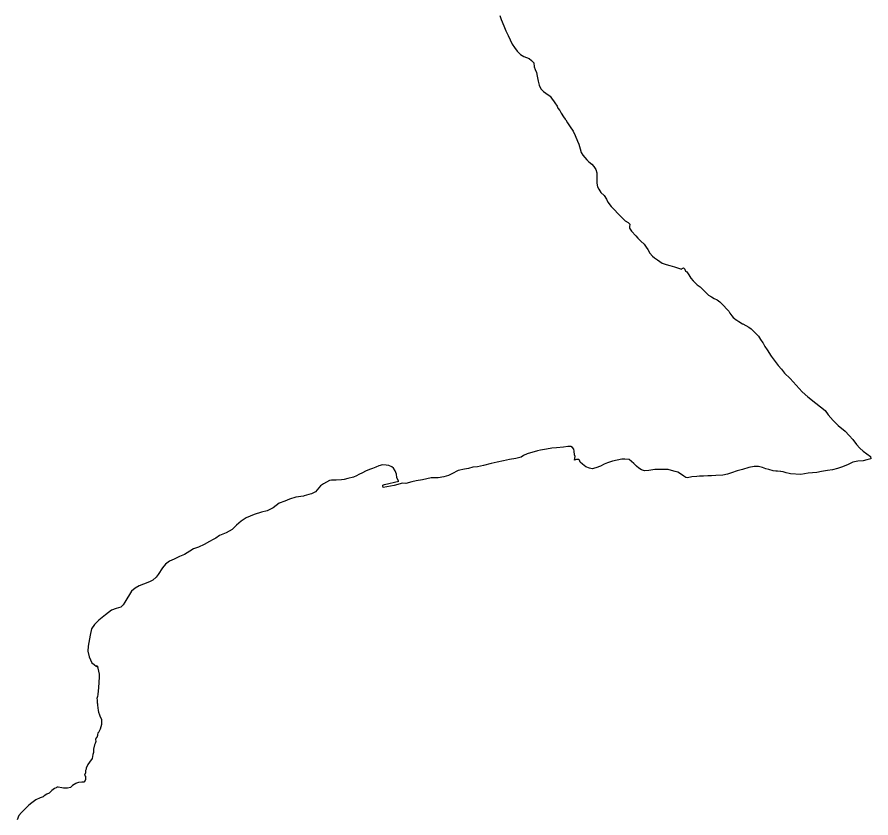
# Model space of a CAD drawing. Header units: inches. Extents: x 1341578 to 1502124, y 557203 to 748561.
# Drawn here: x 1499175 to 1502124, y 599790 to 602555 of the extents above; entities that cross this region are included whole.
import ezdxf

# ---------------------------------------------------------------- set-up
doc = ezdxf.new("R2010")
doc.units = ezdxf.units.IN
doc.header["$MEASUREMENT"] = 0
doc.layers.add('Zipcode', color=7, linetype='Continuous')

msp = doc.modelspace()

# ---------------------------------------------------------------- linework, layer by layer
at = {"layer": 'Zipcode'}
msp.add_lwpolyline([(1500841.9, 602560.8), (1500846.5, 602547.2), (1500856.1, 602524.6), (1500862.6, 602508.3), (1500870.7, 602491.3), (1500884.9, 602461.3), (1500892.7, 602450.2), (1500901.6, 602437.1), (1500914.1, 602426), (1500925.4, 602419), (1500934.8, 602415.5), (1500943.8, 602412.7), (1500943.9, 602412.6), (1500951.3, 602405.5), (1500959.1, 602397.6), (1500960.9, 602384.1), (1500963.9, 602374.6), (1500968.6, 602363.6), (1500971.4, 602351.4), (1500974.4, 602333.8), (1500978.6, 602320.2), (1500984.1, 602307.3), (1500993.1, 602298.4), (1501001, 602293), (1501012.4, 602284.9), (1501015.6, 602282), (1501015.6, 602281.9), (1501022.9, 602272), (1501028, 602266.1), (1501032.6, 602258.9), (1501039.8, 602248.3), (1501042.5, 602241.3), (1501049.3, 602232.6), (1501054.4, 602223.7), (1501062.1, 602210.9), (1501067.7, 602202.6), (1501070.3, 602200), (1501075.8, 602190.5), (1501085.1, 602176.6), (1501095, 602161.7), (1501102.8, 602146.1), (1501110.8, 602127.4), (1501115.4, 602116.3), (1501120.1, 602100.8), (1501123, 602087.3), (1501129.1, 602078.8), (1501142.7, 602062.8), (1501149.9, 602055.1), (1501159.6, 602047.4), (1501167.2, 602039), (1501173.5, 602029.3), (1501177.3, 602017.8), (1501177.2, 601995.1), (1501176.8, 601981.9), (1501179.7, 601968.7), (1501184.3, 601960.9), (1501191.1, 601949.9), (1501202.4, 601938.7), (1501210.6, 601926), (1501215.3, 601915.8), (1501226.9, 601900.8), (1501239.1, 601889.1), (1501249, 601878.7), (1501261.9, 601864), (1501275.3, 601852), (1501285.1, 601846.4), (1501290.9, 601840), (1501290.5, 601831.4), (1501289.5, 601826.5), (1501296.9, 601816.6), (1501311.7, 601799.5), (1501318.5, 601791.4), (1501329.2, 601781.5), (1501340.1, 601770.7), (1501347.6, 601760.9), (1501352.8, 601752.2), (1501359.9, 601740.6), (1501369.4, 601730.3), (1501376, 601723.9), (1501386.2, 601716.8), (1501402.9, 601705.2), (1501416.5, 601700.8), (1501429.3, 601697.9), (1501445.5, 601693.2), (1501459.2, 601688.1), (1501469.9, 601685.2), (1501472, 601687.6), (1501477, 601689.5), (1501480.9, 601684.6), (1501483.8, 601678.2), (1501487.8, 601675.4), (1501494.8, 601665.6), (1501502.3, 601654.3), (1501509.8, 601644.6), (1501517.2, 601637.3), (1501523.8, 601630.9), (1501534, 601624.4), (1501534.6, 601624), (1501545.6, 601612.4), (1501553.9, 601603.7), (1501563.1, 601595.5), (1501573.4, 601589), (1501582.8, 601583.3), (1501593.1, 601578.6), (1501597.8, 601575.6), (1501601.8, 601572.3), (1501610.6, 601563.9), (1501630.9, 601541.7), (1501632.9, 601539.3), (1501636.2, 601532.9), (1501643.1, 601523.3), (1501648.4, 601517.8), (1501653.1, 601514.4), (1501654.5, 601512.7), (1501660.3, 601509.2), (1501667.7, 601503.7), (1501680.8, 601496.6), (1501681.4, 601496.3), (1501701.9, 601485), (1501709.7, 601478.8), (1501718.4, 601470.2), (1501727.4, 601461.9), (1501735, 601453.2), (1501742, 601441.4), (1501750, 601430.1), (1501751.3, 601428.9), (1501757.6, 601417.3), (1501765.4, 601406.3), (1501779.4, 601384.6), (1501793.4, 601366.3), (1501804, 601352.2), (1501815, 601339.1), (1501825.3, 601325.5), (1501844.6, 601306.9), (1501886.7, 601260.8), (1501905.6, 601243.9), (1501933.3, 601222.1), (1501950.2, 601209), (1501965.6, 601196.9), (1501976.4, 601182.2), (1501993.9, 601162.5), (1502010.8, 601145.3), (1502034.4, 601125.1), (1502048.3, 601109.9), (1502061.1, 601096.2), (1502074, 601079.5), (1502085.3, 601066.9), (1502096.6, 601056.7), (1502109.4, 601047.7), (1502122.7, 601038.1), (1502123.8, 601030.4), (1502110.1, 601026.8), (1502096.8, 601023.1), (1502078.5, 601021.4), (1502061.7, 601018.3), (1502045.5, 601010.5), (1502025.2, 601001.7), (1502008.4, 600996.5), (1501991.1, 600992.3), (1501974.3, 600989.1), (1501952.9, 600986.4), (1501937.1, 600982.7), (1501907.6, 600979.9), (1501881.6, 600976.2), (1501846, 600978.4), (1501842, 600978.8), (1501831.6, 600981.1), (1501820.8, 600985.1), (1501812.7, 600985.8), (1501811.2, 600986.3), (1501800.6, 600987.2), (1501795.9, 600987.6), (1501795.8, 600987.6), (1501786, 600988.9), (1501770.9, 600992.8), (1501761, 600995.7), (1501749.1, 600999.6), (1501735.8, 601003.6), (1501720.8, 601003.5), (1501702.3, 600999.9), (1501680.5, 600993.5), (1501661.6, 600988.6), (1501642.5, 600981.3), (1501628.7, 600976.9), (1501612.8, 600973.3), (1501588.1, 600971.9), (1501573.6, 600971.6), (1501561.1, 600971.1), (1501545.9, 600970.4), (1501532, 600970.3), (1501522.5, 600969.3), (1501504.9, 600967.4), (1501489.9, 600964.8), (1501484.5, 600965.2), (1501477.7, 600969.7), (1501469.9, 600975.4), (1501456.5, 600983.4), (1501447.7, 600986.4), (1501435.6, 600990.1), (1501423.1, 600992.5), (1501408.7, 600993.2), (1501396.5, 600993.4), (1501377.3, 600993), (1501357.3, 600990.1), (1501342.2, 600988.6), (1501331.3, 600991.6), (1501322.4, 600998.2), (1501313.8, 601004.7), (1501304.6, 601013.4), (1501289.1, 601027.1), (1501274.3, 601028.6), (1501263.1, 601028.3), (1501231, 601021.3), (1501213.5, 601016.2), (1501202.8, 601011.2), (1501189.3, 601004.7), (1501173.8, 600998.3), (1501161.4, 600995.5), (1501151.4, 600997.1), (1501139.1, 601002.7), (1501127.9, 601011), (1501119.1, 601018.6), (1501117.3, 601024.7), (1501115.1, 601027.9), (1501106.5, 601027.4), (1501099.9, 601025.5), (1501102.8, 601037.9), (1501100.6, 601043.2), (1501098.5, 601056.4), (1501098, 601062.8), (1501092.8, 601069.5), (1501087.8, 601072), (1501077.6, 601072.1), (1501061.8, 601070.7), (1501037.9, 601067.7), (1501022.3, 601066.2), (1501003.3, 601063.5), (1500982.2, 601059.7), (1500971.7, 601057.1), (1500936.6, 601047.3), (1500923.9, 601040.9), (1500915.7, 601035.9), (1500897, 601030.7), (1500875.1, 601027.3), (1500855, 601023), (1500833.1, 601018.5), (1500811.9, 601013.8), (1500785.5, 601006.8), (1500764.8, 601002.6), (1500749.3, 601000.7), (1500734.4, 600996.2), (1500720.3, 600993.9), (1500698.3, 600989.1), (1500676.8, 600978.6), (1500664.7, 600972), (1500648.8, 600967.2), (1500629.2, 600964.7), (1500605.5, 600964.5), (1500574.6, 600957.9), (1500553.3, 600953.5), (1500538, 600950.2), (1500517.9, 600945.1), (1500506.5, 600945.5), (1500477.5, 600938.3), (1500439.5, 600931.1), (1500437.7, 600935.2), (1500437.9, 600938.7), (1500439.9, 600940.4), (1500444.1, 600941.1), (1500493.3, 600952.3), (1500491.8, 600953.2), (1500486.3, 600965.7), (1500484.8, 600977.1), (1500480.7, 600988.8), (1500474.7, 600997.9), (1500469.4, 601002.8), (1500458.8, 601007.4), (1500449.6, 601007.5), (1500436.9, 601008.9), (1500424.2, 601005.3), (1500413.7, 601000.9), (1500402.7, 600996.9), (1500392.3, 600993.1), (1500378.8, 600987), (1500367.4, 600982), (1500355.2, 600976.2), (1500346.6, 600971.2), (1500336.5, 600966.1), (1500317.4, 600961.7), (1500304.3, 600958.4), (1500295, 600956.8), (1500277.5, 600956.7), (1500261.4, 600955.7), (1500254.2, 600955.2), (1500243.2, 600949.5), (1500233.3, 600943.1), (1500222.9, 600936.8), (1500205, 600916), (1500191.7, 600909.4), (1500182.2, 600906.4), (1500166.5, 600902.2), (1500163.9, 600901.4), (1500137.5, 600897), (1500115.9, 600890.1), (1500099.7, 600883.8), (1500080.4, 600876.4), (1500059.7, 600861.2), (1500039.2, 600850.6), (1500019.5, 600845.3), (1499993.4, 600837.4), (1499966.3, 600826.7), (1499948.5, 600814.2), (1499932.3, 600801.1), (1499918.1, 600785.5), (1499896.8, 600774), (1499873.7, 600764.6), (1499861.4, 600755.4), (1499852.6, 600751), (1499839.5, 600744.5), (1499820.5, 600734.2), (1499801.9, 600724.6), (1499783.7, 600718.5), (1499771, 600710.8), (1499752.6, 600699.4), (1499735.6, 600692.8), (1499717.6, 600683.2), (1499700.9, 600676.4), (1499687, 600665.9), (1499676.7, 600653.5), (1499661.9, 600630.9), (1499655.4, 600621.6), (1499643.5, 600610.4), (1499632.2, 600604.8), (1499611.4, 600597.6), (1499596.1, 600591.1), (1499583.2, 600583), (1499570.2, 600572.4), (1499547.3, 600534.4), (1499541.9, 600525.7), (1499533.8, 600518.2), (1499517.5, 600512.5), (1499501.3, 600506.8), (1499480.3, 600490.7), (1499456.9, 600472.5), (1499442.7, 600458), (1499432.4, 600442.4), (1499426.9, 600421.4), (1499420.1, 600383.3), (1499419.6, 600365.5), (1499423.9, 600345.7), (1499432.7, 600325.1), (1499441.7, 600319.4), (1499449, 600312.5), (1499451, 600316.5), (1499453.6, 600308.4), (1499453.9, 600307.1), (1499453.7, 600306.7), (1499458.2, 600286.5), (1499457.9, 600270.9), (1499457.3, 600263.2), (1499457.6, 600258), (1499456.7, 600239.9), (1499454, 600216.5), (1499453, 600208.9), (1499450.2, 600202.5), (1499451.4, 600197.6), (1499451.2, 600195.9), (1499451.8, 600190.6), (1499451.3, 600189.4), (1499452.1, 600185.8), (1499452.4, 600185.3), (1499453.2, 600178.6), (1499454.3, 600171.3), (1499454.3, 600170.3), (1499455, 600161.2), (1499456.1, 600154.8), (1499459.6, 600145.4), (1499461.4, 600139.3), (1499466, 600131.3), (1499466.7, 600112.1), (1499461.6, 600096.4), (1499461.6, 600096.4), (1499456.6, 600084.9), (1499454, 600083.3), (1499452.3, 600077.3), (1499452.9, 600074.5), (1499450.5, 600067.2), (1499448, 600066.9), (1499445.5, 600060.4), (1499446.5, 600053.3), (1499444.6, 600046.6), (1499442, 600042.5), (1499438.8, 600027), (1499438.8, 600015.3), (1499436.9, 600008.3), (1499434.7, 599995.2), (1499425.6, 599981.9), (1499419.3, 599974.2), (1499413.8, 599961.3), (1499413.5, 599958.4), (1499411.7, 599954), (1499411.2, 599945.6), (1499407.8, 599938), (1499411.1, 599932.4), (1499411.5, 599927.9), (1499411.4, 599922.3), (1499410.3, 599919.4), (1499410.5, 599918.8), (1499405.8, 599913.8), (1499398.6, 599913.8), (1499386.7, 599912.7), (1499380.1, 599909.5), (1499377.6, 599909.2), (1499366.6, 599901.6), (1499359, 599895.3), (1499349.5, 599892.4), (1499338.9, 599892.5), (1499335.1, 599892.7), (1499329.6, 599894.2), (1499316.8, 599895.8), (1499315.4, 599896.3), (1499313.4, 599895.5), (1499311.3, 599895.2), (1499310.1, 599894), (1499304, 599891.2), (1499294.4, 599884), (1499286.7, 599876.3), (1499286.3, 599875.9), (1499278.1, 599871.6), (1499268.7, 599865.8), (1499266.1, 599863.5), (1499264.7, 599862.7), (1499254.6, 599859.1), (1499239.6, 599852.4), (1499226.2, 599842.5), (1499215.6, 599834.1), (1499204.1, 599822.1), (1499190.7, 599809.1), (1499181.4, 599798.4), (1499174.9, 599783.6)], dxfattribs=at)

doc.saveas('drawing.dxf')
